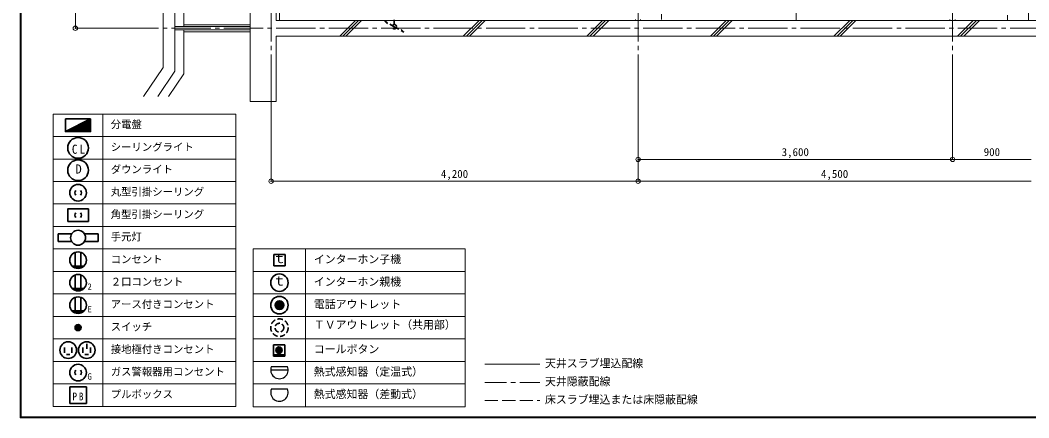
# Model space of a CAD drawing. Units: millimetres at full size, sheet at 1:50. Extents: x -9674 to 9699, y -6794 to 6791.
# Drawn here: x -9674 to 1870, y -6794 to -2245 of the extents above; entities that cross this region are included whole.
import ezdxf
from ezdxf.enums import TextEntityAlignment as Align

# ---------------------------------------------------------------- set-up
doc = ezdxf.new("R2010")
doc.units = ezdxf.units.MM
doc.header["$LTSCALE"] = 50
doc.header["$PDMODE"] = 32
doc.header["$PDSIZE"] = 50
for name, pattern in [('CHAIN1', [8, 5, -1, 1, -1]), ('CHAIN2', [12, 9, -1, 1, -1]), ('DASHED1', [1.8, 1.2, -0.6]), ('DASHED3', [4, 3, -1])]:
    doc.linetypes.add(name, pattern=pattern)
for name, color, linetype, lineweight in [('0-0_図面枠', 7, 'Continuous', 9), ('1-0_芯', 134, 'CHAIN2', 9), ('1-1_躯体', 134, 'Continuous', 9), ('1-2_間仕切', 134, 'Continuous', 9), ('1-4_仕上げ', 134, 'Continuous', 9), ('1-6_ﾊﾞﾙｺﾆｰ・階段', 134, 'Continuous', 9), ('1-8_ハッチ', 134, 'Continuous', 9), ('1-B_寸法', 134, 'Continuous', 9), ('1-C_梁', 134, 'DASHED1', 9), ('2-0_芯', 2, 'Continuous', 35), ('2-E', 2, 'Continuous', 35), ('3-2', 3, 'DASHED1', 35), ('3-3', 1, 'Continuous', 25)]:
    doc.layers.add(name, color=color, linetype=linetype, lineweight=lineweight)
doc.styles.add('ＭＳ ゴシック', font='')
doc.styles.get('ＭＳ ゴシック').set_extended_font_data('MS Gothic')

msp = doc.modelspace()

# ---------------------------------------------------------------- linework, layer by layer
at = {"layer": '0-0_図面枠'}
for p, q in [((-9673.92, 6791.43), (-9673.92, -6793.93)), ((-9672.16, 6789.66), (-9672.16, -6792.16)), ((-9670.4, 6787.9), (-9670.4, -6790.4)), ((-9668.64, -6788.64), (-9668.64, 6786.14)), ((-9666.87, 6784.38), (-9666.87, -6786.88)), ((-9665.11, 6782.61), (-9665.11, -6785.11)), ((-9663.35, 6780.85), (-9663.35, -6783.35)), ((-9673.92, -6793.93), (9698.92, -6793.93)), ((-9672.16, -6792.16), (9697.16, -6792.16)), ((-9670.4, -6790.4), (9695.4, -6790.4)), ((9693.64, -6788.64), (-9668.64, -6788.64)), ((-9666.87, -6786.88), (9691.87, -6786.88)), ((-9665.11, -6785.11), (9690.11, -6785.11)), ((-9663.35, -6783.35), (9688.35, -6783.35))]:
    msp.add_line(p, q, dxfattribs=at)
at = {"layer": '1-0_芯'}
for p, q in [((-6802.5, -3087.09), (-6802.5, 4842.91)), ((-2602.5, -3087.09), (-2602.5, 4842.91)), ((997.5, -3087.09), (997.5, 462.91)), ((-8542.5, -2337.09), (8067.5, -2337.09))]:
    msp.add_line(p, q, dxfattribs=at)
at = {"layer": '1-1_躯体'}
for p, q in [((-7042.5, -3177.09), (-7042.5, -1462.09)), ((-6742.5, -2247.09), (-6742.5, -1497.09)), ((-6742.5, -2247.09), (6057.5, -2247.09)), ((-6742.5, -2427.09), (6057.5, -2427.09))]:
    msp.add_line(p, q, dxfattribs=at)
msp.add_lwpolyline([(-7042.5, -3177.09), (-6742.5, -3177.09), (-6742.5, -2427.09)], dxfattribs=at)
at = {"layer": '1-2_間仕切'}
for p, q in [((1867.5, -2247.09), (1867.5, 432.91)), ((-2632.5, -2247.09), (-2632.5, -2237.09)), ((-2572.5, -2247.09), (-2572.5, -2237.09)), ((967.5, -2247.09), (967.5, -2237.09)), ((1027.5, -2247.09), (1027.5, -2237.09))]:
    msp.add_line(p, q, dxfattribs=at)
at = {"layer": '1-4_仕上げ'}
msp.add_line((-792.5, -1353.75), (-792.5, -2247.09), dxfattribs=at)
at = {"layer": '1-6_ﾊﾞﾙｺﾆｰ・階段'}
for p, q in [((-7902.5, -1845.65), (-7902.5, -2828.53)), ((-7802.5, -2317.09), (-7802.5, -1814.95)), ((-8037.5, -1887.09), (-8037.5, -2787.09)), ((-7042.5, -2297.09), (-7802.5, -2297.09)), ((-7042.5, -2317.09), (-7902.5, -2317.09)), ((-7042.5, -2357.09), (-7902.5, -2357.09)), ((-7802.5, -2859.22), (-7802.5, -2357.09)), ((-7042.5, -2377.09), (-7802.5, -2377.09)), ((-8261.83, -3118.07), (-8037.5, -2787.09)), ((-8098.75, -3118.07), (-7902.5, -2828.53)), ((-7977.94, -3118.07), (-7802.5, -2859.22))]:
    msp.add_line(p, q, dxfattribs=at)
at = {"layer": '1-8_ハッチ'}
for p, q in [((-6707.5, -2247.09), (-6707.5, -1487.09)), ((-6016.91, -2427.09), (-5836.91, -2247.09)), ((-5981.56, -2427.09), (-5801.56, -2247.09)), ((-5946.2, -2427.09), (-5766.2, -2247.09)), ((-4602.7, -2427.09), (-4422.7, -2247.09)), ((-4567.34, -2427.09), (-4387.34, -2247.09)), ((-4531.99, -2427.09), (-4351.99, -2247.09)), ((-3188.49, -2427.09), (-3008.49, -2247.09)), ((-3153.13, -2427.09), (-2973.13, -2247.09)), ((-3117.78, -2427.09), (-2937.78, -2247.09)), ((-1774.27, -2427.09), (-1594.27, -2247.09)), ((-1738.92, -2427.09), (-1558.92, -2247.09)), ((-1703.56, -2427.09), (-1523.56, -2247.09)), ((-360.06, -2427.09), (-180.06, -2247.09)), ((-324.7, -2427.09), (-144.7, -2247.09)), ((-289.35, -2427.09), (-109.35, -2247.09)), ((1054.15, -2427.09), (1234.15, -2247.09)), ((1089.51, -2427.09), (1269.51, -2247.09)), ((1124.87, -2427.09), (1304.87, -2247.09))]:
    msp.add_line(p, q, dxfattribs=at)
at = {"layer": '1-B_寸法'}
for p, q in [((-9042.5, -2337.09), (-9042.5, 462.91)), ((-9042.5, -2337.09), (-8542.5, -2337.09)), ((-6802.5, -4087.09), (-6802.5, -3087.09)), ((-2602.5, -4087.09), (-2602.5, -3087.09)), ((997.5, -3837.09), (997.5, -3087.09)), ((-2602.5, -3837.09), (997.5, -3837.09)), ((997.5, -3837.09), (1897.5, -3837.09)), ((-6802.5, -4087.09), (-2602.5, -4087.09)), ((-2602.5, -4087.09), (1897.5, -4087.09))]:
    msp.add_line(p, q, dxfattribs=at)
for p in [(-9042.5, -2337.09), (-2602.5, -3837.09), (997.5, -3837.09), (-6802.5, -4087.09), (-2602.5, -4087.09)]:
    msp.add_point(p, dxfattribs=at)
at = {"layer": '1-C_梁'}
for p, q in [((-2332.5, 432.91), (-2332.5, -2247.09)), ((1627.5, -2247.09), (1627.5, 432.91))]:
    msp.add_line(p, q, dxfattribs=at)
at = {"layer": '2-0_芯', "color": 5, "lineweight": 18}
msp.add_line((-4356.82, -6181.72), (-3724.84, -6181.72), dxfattribs=at)
at = {"layer": '2-0_芯', "color": 5, "linetype": 'CHAIN1', "lineweight": 18}
msp.add_line((-4356.82, -6388.63), (-3724.84, -6388.63), dxfattribs=at)
at = {"layer": '2-0_芯', "color": 5, "linetype": 'DASHED3', "lineweight": 18}
msp.add_line((-4356.82, -6595.53), (-3724.84, -6595.53), dxfattribs=at)
at = {"layer": '2-E', "color": 7, "lineweight": 9}
for p, q in [((-9296.22, -3318.86), (-7206.22, -3318.86)), ((-9296.22, -3318.86), (-9296.22, -6662.63)), ((-8726.22, -3318.86), (-8726.22, -6662.63)), ((-7206.22, -3318.86), (-7206.22, -6662.63)), ((-9296.22, -3576.08), (-7206.22, -3576.08)), ((-9296.22, -3833.29), (-7206.22, -3833.29)), ((-9296.22, -4090.5), (-7206.22, -4090.5)), ((-9296.22, -4347.71), (-7206.22, -4347.71)), ((-9296.22, -4604.93), (-7206.22, -4604.93)), ((-9296.22, -4862.14), (-7206.22, -4862.14)), ((-7006.83, -4862.14), (-4579.74, -4862.14)), ((-6406.83, -4862.14), (-6406.83, -6669.39)), ((-4579.74, -4862.14), (-4579.74, -6669.39)), ((-9296.22, -5119.35), (-7206.22, -5119.35)), ((-7006.83, -5119.35), (-4579.74, -5119.35)), ((-9296.22, -5376.56), (-7206.22, -5376.56)), ((-7006.83, -5376.56), (-4579.74, -5376.56)), ((-9296.22, -5633.78), (-7206.22, -5633.78)), ((-7006.83, -5633.78), (-4579.74, -5633.78)), ((-9296.22, -5890.99), (-7206.22, -5890.99)), ((-7006.83, -5890.99), (-4579.74, -5890.99)), ((-9296.22, -6148.2), (-7206.22, -6148.2)), ((-7006.83, -6148.2), (-4579.74, -6148.2)), ((-9296.22, -6405.41), (-7206.22, -6405.41)), ((-7006.83, -6405.41), (-4579.74, -6405.41)), ((-9296.22, -6662.63), (-7206.22, -6662.63))]:
    msp.add_line(p, q, dxfattribs=at)
at = {"layer": '2-E'}
for p, q in [((-8867.19, -3375.46), (-9155.25, -3375.46)), ((-9037.14, -3460.43), (-8867.19, -3460.43)), ((-9028.5, -3456.11), (-8867.19, -3456.11)), ((-9019.86, -3451.79), (-8867.19, -3451.79)), ((-9011.22, -3447.47), (-8867.19, -3447.47)), ((-9002.58, -3443.15), (-8867.19, -3443.15)), ((-8993.94, -3438.83), (-8867.19, -3438.83)), ((-8985.3, -3434.51), (-8867.19, -3434.51)), ((-8976.66, -3430.19), (-8867.19, -3430.19)), ((-8968.02, -3425.87), (-8867.19, -3425.87)), ((-8959.38, -3421.55), (-8867.19, -3421.55)), ((-8950.74, -3417.23), (-8867.19, -3417.23)), ((-8942.1, -3412.91), (-8867.19, -3412.91)), ((-8933.46, -3408.59), (-8867.19, -3408.59)), ((-8924.82, -3404.27), (-8867.19, -3404.27)), ((-8916.18, -3399.95), (-8867.19, -3399.95)), ((-8907.54, -3395.63), (-8867.19, -3395.63)), ((-8898.9, -3391.31), (-8867.19, -3391.31)), ((-8890.26, -3386.99), (-8867.19, -3386.99)), ((-8881.62, -3382.67), (-8867.19, -3382.67)), ((-8872.98, -3378.35), (-8867.19, -3378.35)), ((-9149.46, -3516.59), (-8867.19, -3516.59)), ((-9140.82, -3512.27), (-8867.19, -3512.27)), ((-9132.18, -3507.95), (-8867.19, -3507.95)), ((-9123.54, -3503.63), (-8867.19, -3503.63)), ((-9114.9, -3499.31), (-8867.19, -3499.31)), ((-9111.22, -3519.48), (-8911.22, -3519.48)), ((-9106.26, -3494.99), (-8867.19, -3494.99)), ((-9097.62, -3490.67), (-8867.19, -3490.67)), ((-9088.98, -3486.35), (-8867.19, -3486.35)), ((-9080.34, -3482.03), (-8867.19, -3482.03)), ((-9071.7, -3477.71), (-8867.19, -3477.71)), ((-9063.06, -3473.39), (-8867.19, -3473.39)), ((-9054.42, -3469.07), (-8867.19, -3469.07)), ((-9045.78, -3464.75), (-8867.19, -3464.75)), ((-9239.26, -4690.77), (-9239.26, -4776.29)), ((-9085.27, -4690.77), (-9239.26, -4690.77)), ((-8783.17, -4690.77), (-8937.16, -4690.77)), ((-8783.17, -4776.29), (-8783.17, -4690.77)), ((-9239.26, -4776.29), (-9085.27, -4776.29)), ((-8937.16, -4776.29), (-8783.17, -4776.29)), ((-9044.47, -5079.76), (-9044.47, -4901.73)), ((-8977.97, -5079.76), (-8977.97, -4901.73)), ((-8943.37, -5057.26), (-9079.06, -5057.26)), ((-8946.29, -5060.11), (-9076.14, -5060.11)), ((-8952.97, -5065.81), (-9069.46, -5065.81)), ((-8961.17, -5071.51), (-9061.26, -5071.51)), ((-8971.83, -5077.21), (-9050.61, -5077.21)), ((-9044.47, -5336.97), (-9044.47, -5158.95)), ((-8988.11, -5082.91), (-9034.32, -5082.91)), ((-8977.97, -5336.97), (-8977.97, -5158.95)), ((-8943.37, -5314.47), (-9079.06, -5314.47)), ((-8946.29, -5317.32), (-9076.14, -5317.32)), ((-8952.97, -5323.02), (-9069.46, -5323.02)), ((-8961.17, -5328.72), (-9061.26, -5328.72)), ((-8971.83, -5334.42), (-9050.61, -5334.42)), ((-9044.47, -5594.18), (-9044.47, -5416.16)), ((-8988.11, -5340.12), (-9034.32, -5340.12)), ((-8977.97, -5594.18), (-8977.97, -5416.16)), ((-8943.37, -5571.68), (-9079.06, -5571.68)), ((-8946.29, -5574.54), (-9076.14, -5574.54)), ((-8952.97, -5580.24), (-9069.46, -5580.24)), ((-8961.17, -5585.94), (-9061.26, -5585.94)), ((-8971.83, -5591.64), (-9050.61, -5591.64)), ((-8988.11, -5597.34), (-9034.32, -5597.34)), ((-8977.01, -5762.38), (-9045.42, -5762.38)), ((-8978.25, -5753.26), (-9044.18, -5753.26)), ((-8978.25, -5771.5), (-9044.18, -5771.5)), ((-8982.28, -5744.14), (-9040.15, -5744.14)), ((-8990.69, -5735.02), (-9031.74, -5735.02)), ((-8982.28, -5780.63), (-9040.15, -5780.63)), ((-8990.69, -5789.75), (-9031.74, -5789.75)), ((-9167.08, -5989.59), (-9167.08, -6049.59)), ((-9080.93, -5989.59), (-9080.93, -6049.59)), ((-8955.08, -5989.59), (-8955.08, -6049.59)), ((-8912, -5946.52), (-8912, -6006.52)), ((-8868.93, -5989.59), (-8868.93, -6049.59)), ((-9104, -6068.93), (-9144, -6068.93)), ((-8892, -6068.93), (-8932, -6068.93)), ((-8916.22, -6439.02), (-9106.22, -6439.02)), ((-9106.22, -6439.02), (-9106.22, -6629.02))]:
    msp.add_line(p, q, dxfattribs=at)
at = {"layer": '2-E', "color": 3}
for p, q in [((-6641.83, -4925.93), (-6771.83, -4925.93)), ((-6771.83, -4925.93), (-6771.83, -5055.93)), ((-6641.83, -5055.93), (-6641.83, -4925.93)), ((-6771.83, -5055.93), (-6641.83, -5055.93)), ((-6756.83, -5505.36), (-6656.83, -5505.36)), ((-6756.58, -5500.36), (-6657.08, -5500.36)), ((-6756.58, -5510.36), (-6657.08, -5510.36)), ((-6755.82, -5495.36), (-6657.84, -5495.36)), ((-6755.82, -5515.36), (-6657.84, -5515.36)), ((-6754.53, -5490.36), (-6659.14, -5490.36)), ((-6754.53, -5520.36), (-6659.14, -5520.36)), ((-6752.66, -5485.36), (-6661.01, -5485.36)), ((-6752.66, -5525.36), (-6661.01, -5525.36)), ((-6750.13, -5480.36), (-6663.53, -5480.36)), ((-6750.13, -5530.36), (-6663.53, -5530.36)), ((-6746.83, -5475.36), (-6666.83, -5475.36)), ((-6746.83, -5535.36), (-6666.83, -5535.36)), ((-6742.54, -5470.36), (-6671.12, -5470.36)), ((-6742.54, -5540.36), (-6671.12, -5540.36)), ((-6736.83, -5465.36), (-6676.83, -5465.36)), ((-6728.63, -5460.36), (-6685.04, -5460.36)), ((-6736.83, -5545.36), (-6676.83, -5545.36)), ((-6728.63, -5550.36), (-6685.04, -5550.36)), ((-6645.36, -5959.86), (-6775.36, -5959.86)), ((-6775.36, -5959.86), (-6775.36, -6089.86)), ((-6681.75, -6000.27), (-6742.67, -6000.27)), ((-6690.6, -5990.67), (-6733.81, -5990.67)), ((-6645.36, -6089.86), (-6645.36, -5959.86)), ((-6775.36, -6074.86), (-6645.36, -6074.86)), ((-6775.36, -6079.86), (-6645.36, -6079.86)), ((-6775.36, -6084.86), (-6645.36, -6084.86)), ((-6775.36, -6089.86), (-6645.36, -6089.86)), ((-6676.2, -6019.47), (-6748.21, -6019.47)), ((-6677.5, -6009.87), (-6746.91, -6009.87)), ((-6677.5, -6029.08), (-6746.91, -6029.08)), ((-6681.75, -6038.68), (-6742.67, -6038.68)), ((-6690.6, -6048.28), (-6733.81, -6048.28))]:
    msp.add_line(p, q, dxfattribs=at)
at = {"layer": '2-E'}
for points in [[(-9155.25, -3519.48), (-8867.19, -3519.48), (-8867.19, -3375.46)], [(-9155.25, -3375.46), (-9155.25, -3519.48), (-8867.19, -3375.46)], [(-9106.22, -6629.02), (-8916.22, -6629.02), (-8916.22, -6439.02)]]:
    msp.add_lwpolyline(points, dxfattribs=at)
msp.add_lwpolyline([(-9129.97, -4547.57), (-8892.47, -4547.57), (-8892.47, -4405.07), (-9129.97, -4405.07)], close=True, dxfattribs=at)
at = {"layer": '2-E', "color": 7, "lineweight": 9}
msp.add_lwpolyline([(-7006.83, -4862.14), (-7006.83, -6669.39), (-4579.74, -6669.39)], dxfattribs=at)
at = {"layer": '2-E'}
for centre, radius in [((-9011.22, -3706.46), 118.77), ((-9011.22, -3961.89), 118.77), ((-9011.22, -4219.11), 95), ((-9011.22, -4733.53), 85.52), ((-9011.22, -4990.74), 95.02), ((-9011.22, -5247.96), 95.02), ((-9011.22, -5505.17), 95.02), ((-9011.22, -5762.38), 34.21), ((-9124, -6019.59), 95), ((-8912, -6019.59), 95), ((-9011.22, -6276.81), 95)]:
    msp.add_circle(centre, radius, dxfattribs=at)
at = {"layer": '2-E', "color": 3}
for centre, radius in [((-6706.83, -5248.14), 100), ((-6706.83, -5505.36), 100), ((-6706.83, -5505.36), 50), ((-6712.21, -6019.47), 36.01)]:
    msp.add_circle(centre, radius, dxfattribs=at)
at = {"layer": '2-E', "color": 3, "linetype": 'DASHED1'}
for radius in [100.02, 50.02]:
    msp.add_circle((-6706.83, -5762.57), radius, dxfattribs=at)
at = {"layer": '2-E'}
for centre, start, end in [((-9011.14, -4219.11), 134.60825, 225.39172), ((-9011.29, -4219.11), 314.60825, 45.39172), ((-9011.14, -4476.32), 134.60825, 225.39172), ((-9011.29, -4476.32), 314.60825, 45.39172), ((-9011.14, -6276.81), 134.60825, 225.39172), ((-9011.29, -6276.81), 314.60825, 45.39172)]:
    msp.add_arc(centre, 38.07, start, end, dxfattribs=at)
at = {"layer": '3-2'}
for p, q in [((-5500.07, -2257.17), (-5469.17, -2288.07)), ((-5391.81, -2319.67), (-5500.07, -2257.17)), ((-5391.81, -2242.72), (-5391.81, -2294.67))]:
    msp.add_line(p, q, dxfattribs=at)
msp.add_lwpolyline([(-5391.81, -2319.67), (-5283.56, -2382.17), (-5314.46, -2351.27)], dxfattribs=at)
msp.add_circle((-5391.81, -2319.67), 25, dxfattribs=at)
at = {"layer": '3-3'}
for p, q in [((-6798.52, -6206.79), (-6615.15, -6206.79)), ((-6806.85, -6246.8), (-6606.81, -6246.8)), ((-6798.52, -6464.01), (-6615.15, -6464.01))]:
    msp.add_line(p, q, dxfattribs=at)
for centre in [(-6706.83, -6246.79), (-6706.83, -6504)]:
    msp.add_arc(centre, 100.03, 156.4305, 23.56947, dxfattribs=at)

# ---------------------------------------------------------------- texts
at = {"layer": '1-B_寸法', "style": 'ＭＳ ゴシック'}
for s, p in [('3,600', (-958.75, -3827.09)), ('900', (1353.75, -3827.09)), ('4,200', (-4858.75, -4077.09)), ('4,500', (-508.75, -4077.09))]:
    msp.add_text(s, height=91.64, dxfattribs=at).set_placement(p, align=Align.BOTTOM_LEFT)
at = {"layer": '2-E', "color": 7, "style": 'ＭＳ ゴシック'}
for s, height, p in [('分電盤', 87.06, (-8637.54, -3506.84)), ('シーリングライト', 87.06, (-8637.54, -3765.83)), ('D', 104.5, (-9040.74, -4030.8)), ('ダウンライト', 87.06, (-8637.54, -4021.27)), ('丸型引掛シーリング', 87.06, (-8637.54, -4278.48)), ('角型引掛シーリング', 87.06, (-8637.54, -4535.69)), ('手元灯', 87.06, (-8637.54, -4792.91)), ('コンセント', 87.06, (-8637.54, -5050.12)), ('ｔ', 110, (-6781.83, -5056.86)), ('インターホン子機', 91.64, (-6313.49, -5053.43)), ('２口コンセント', 87.06, (-8637.54, -5307.33)), ('ｔ', 110, (-6781.83, -5314.07)), ('インターホン親機', 91.64, (-6313.49, -5310.64)), ('2', 73.31, (-8903.82, -5351)), ('E', 73.31, (-8903.82, -5608.22)), ('アース付きコンセント', 87.06, (-8637.54, -5564.54)), ('電話アウトレット', 91.64, (-6313.49, -5567.86)), ('スイッチ', 87.06, (-8637.54, -5821.76)), ('ＴＶアウトレット（共用部）', 91.64, (-6313.49, -5802.57)), ('接地極付きコンセント', 87.06, (-8637.54, -6078.97)), ('コールボタン', 91.64, (-6313.49, -6082.28)), ('天井スラブ埋込配線', 91.64, (-3668.17, -6244.22)), ('ガス警報器用コンセント', 87.06, (-8637.54, -6336.18)), ('熱式感知器（定温式）', 91.64, (-6313.49, -6339.49)), ('G', 73.31, (-8903.82, -6379.85)), ('天井隠蔽配線', 91.64, (-3668.17, -6451.13)), ('熱式感知器（差動式）', 91.64, (-6313.49, -6596.71)), ('プルボックス', 87.06, (-8637.54, -6593.39)), ('床スラブ埋込または床隠蔽配線', 91.64, (-3668.17, -6658.03))]:
    msp.add_text(s, height=height, dxfattribs=at).set_placement(p, align=Align.BOTTOM_LEFT)
at = {"layer": '2-E', "color": 7, "attachment_point": 7, "style": 'ＭＳ ゴシック'}
for s, insert, char_height in [('\\T1.36;\\W0.9;CL', (-9082.3, -3775.36), 104.5), ('\\T1.36;\\W0.9;PB', (-9076.22, -6594.02), 87.98)]:
    msp.add_mtext(s, dxfattribs=dict(at, insert=insert, char_height=char_height))

doc.saveas('drawing.dxf')
